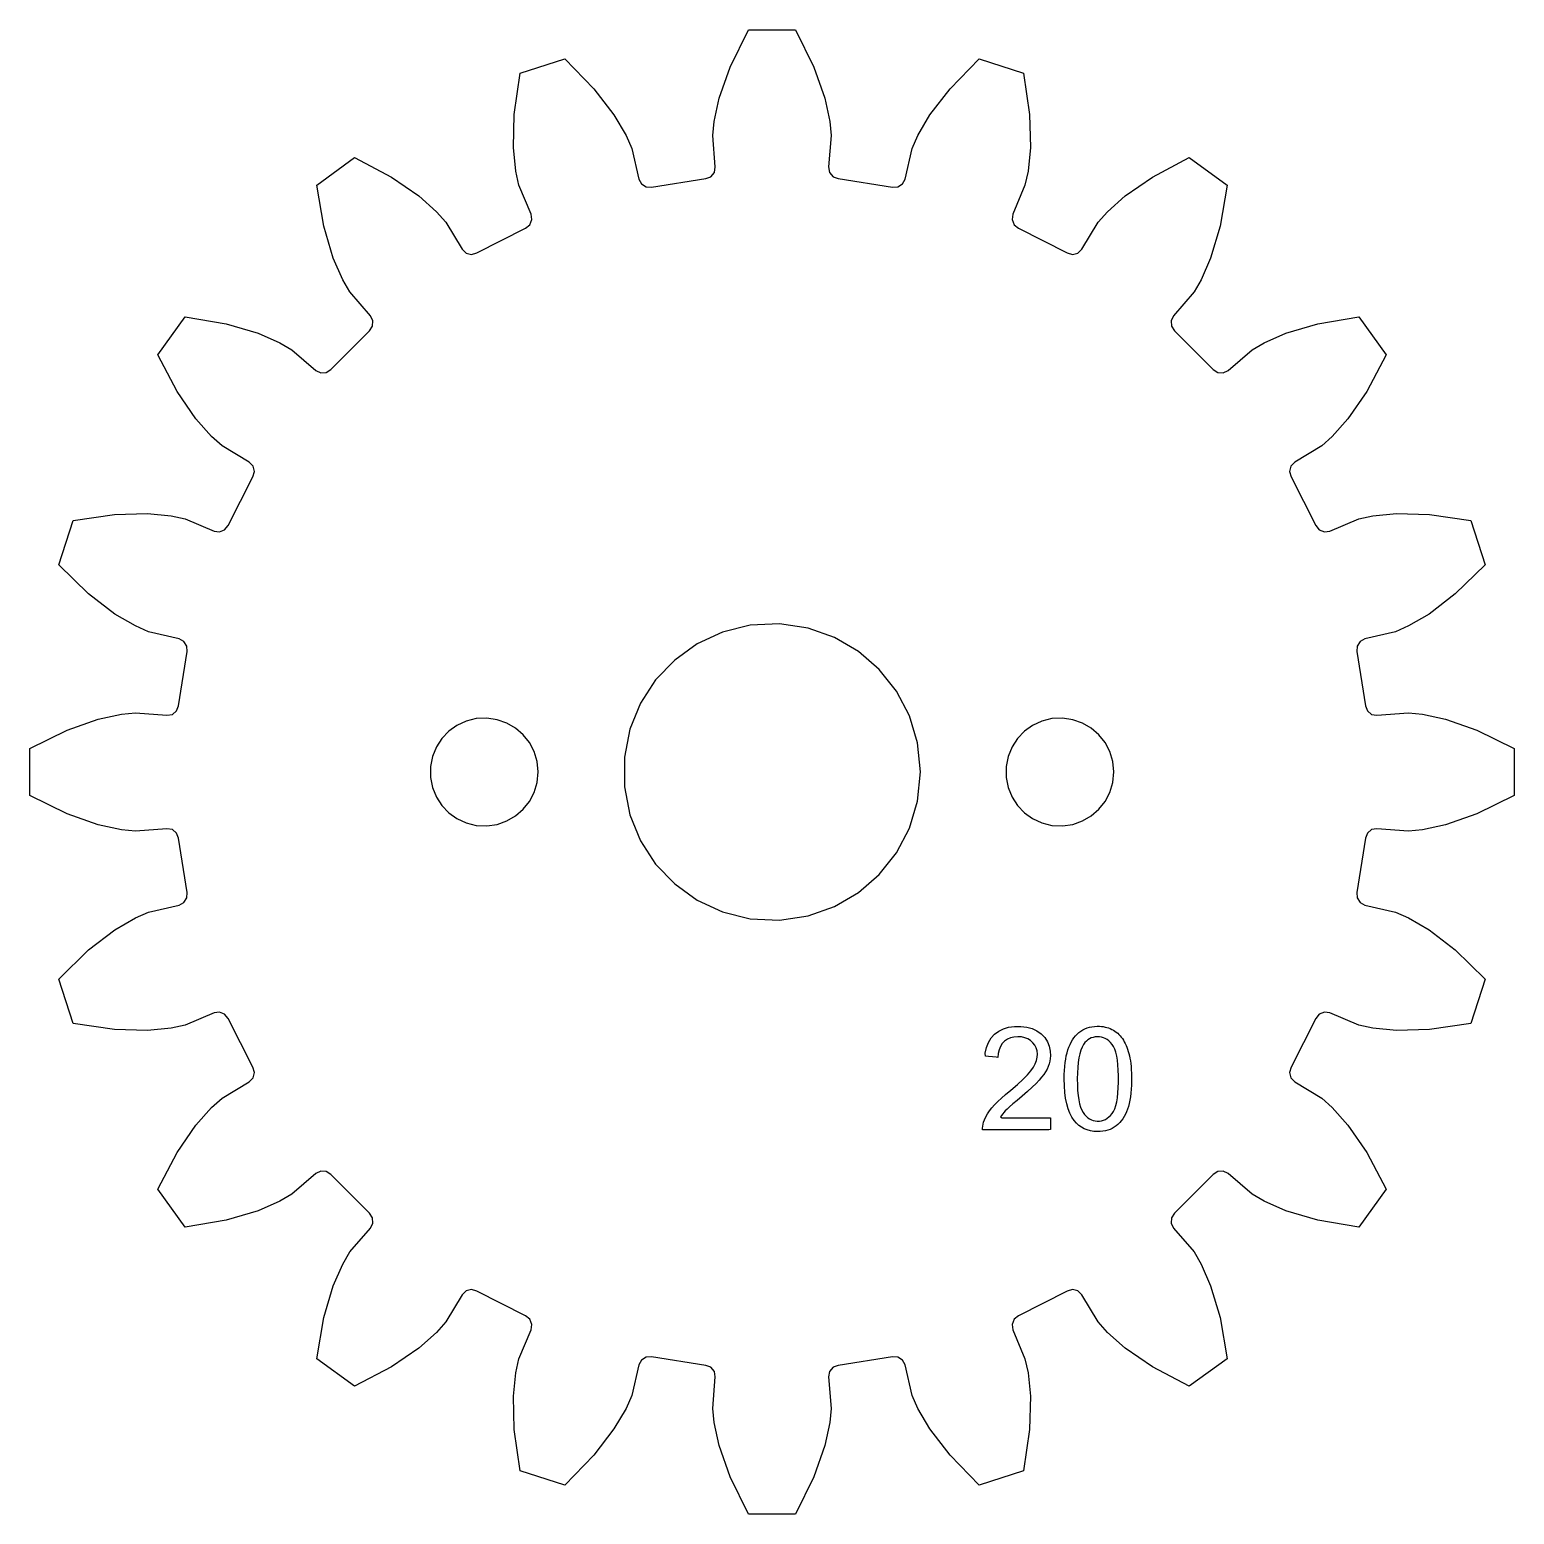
# Model space of a CAD drawing. Header units: metres. Extents: x 3906 to 4789, y 859 to 1465.
# Drawn here: x 4521.95 to 4560.48, y 1249.03 to 1287.55 of the extents above; entities that cross this region are included whole.
import ezdxf

# ---------------------------------------------------------------- set-up
doc = ezdxf.new("R2010")
doc.units = ezdxf.units.M

msp = doc.modelspace()

# ---------------------------------------------------------------- linework, layer by layer
at = {"layer": 'COMPONENT15'}
for p, q in [((4546.903, 1261.387), (4546.992, 1261.485)), ((4546.992, 1261.485), (4547.098, 1261.564)), ((4547.098, 1261.564), (4547.219, 1261.624)), ((4547.219, 1261.624), (4547.354, 1261.665)), ((4547.354, 1261.665), (4547.505, 1261.687)), ((4547.505, 1261.687), (4547.67, 1261.689)), ((4547.67, 1261.689), (4547.826, 1261.671)), ((4547.826, 1261.671), (4547.966, 1261.633)), ((4547.966, 1261.633), (4548.091, 1261.574)), ((4548.091, 1261.574), (4548.201, 1261.494)), ((4548.201, 1261.494), (4548.293, 1261.397)), ((4549.051, 1261.39), (4549.091, 1261.44)), ((4549.091, 1261.44), (4549.134, 1261.486)), ((4549.134, 1261.486), (4549.18, 1261.527)), ((4549.18, 1261.527), (4549.228, 1261.564)), ((4549.228, 1261.564), (4549.28, 1261.597)), ((4549.28, 1261.597), (4549.335, 1261.624)), ((4549.335, 1261.624), (4549.393, 1261.647)), ((4549.393, 1261.647), (4549.453, 1261.665)), ((4549.453, 1261.665), (4549.517, 1261.678)), ((4549.517, 1261.678), (4549.584, 1261.687)), ((4549.584, 1261.687), (4549.654, 1261.69)), ((4549.654, 1261.69), (4549.712, 1261.69)), ((4549.712, 1261.69), (4549.763, 1261.687)), ((4549.763, 1261.687), (4549.813, 1261.681)), ((4549.813, 1261.681), (4549.861, 1261.672)), ((4549.861, 1261.672), (4549.907, 1261.661)), ((4549.907, 1261.661), (4549.952, 1261.647)), ((4549.952, 1261.647), (4549.995, 1261.63)), ((4549.995, 1261.63), (4550.037, 1261.611)), ((4550.037, 1261.611), (4550.077, 1261.589)), ((4550.077, 1261.589), (4550.115, 1261.565)), ((4550.115, 1261.565), (4550.151, 1261.538)), ((4550.151, 1261.538), (4550.186, 1261.509)), ((4550.186, 1261.509), (4550.219, 1261.478)), ((4550.219, 1261.478), (4550.25, 1261.445)), ((4550.25, 1261.445), (4550.28, 1261.409)), ((4546.749, 1260.99), (4546.782, 1261.14)), ((4546.782, 1261.14), (4546.833, 1261.272)), ((4546.833, 1261.272), (4546.903, 1261.387)), ((4547.107, 1261.082), (4547.085, 1260.987)), ((4547.141, 1261.167), (4547.107, 1261.082)), ((4547.19, 1261.24), (4547.141, 1261.167)), ((4547.251, 1261.303), (4547.19, 1261.24)), ((4547.323, 1261.353), (4547.251, 1261.303)), ((4547.403, 1261.388), (4547.323, 1261.353)), ((4547.493, 1261.41), (4547.403, 1261.388)), ((4547.592, 1261.419), (4547.493, 1261.41)), ((4547.688, 1261.413), (4547.592, 1261.419)), ((4547.775, 1261.395), (4547.688, 1261.413)), ((4547.855, 1261.364), (4547.775, 1261.395)), ((4547.925, 1261.319), (4547.855, 1261.364)), ((4547.988, 1261.263), (4547.925, 1261.319)), ((4548.037, 1261.198), (4547.988, 1261.263)), ((4548.074, 1261.128), (4548.037, 1261.198)), ((4548.096, 1261.052), (4548.074, 1261.128)), ((4548.105, 1260.97), (4548.096, 1261.052)), ((4548.293, 1261.397), (4548.363, 1261.29)), ((4548.363, 1261.29), (4548.411, 1261.173)), ((4548.411, 1261.173), (4548.438, 1261.046)), ((4548.873, 1261.006), (4548.895, 1261.081)), ((4548.895, 1261.081), (4548.921, 1261.151)), ((4548.921, 1261.151), (4548.949, 1261.217)), ((4548.949, 1261.217), (4548.98, 1261.279)), ((4548.98, 1261.279), (4549.014, 1261.337)), ((4549.014, 1261.337), (4549.051, 1261.39)), ((4549.23, 1261.071), (4549.202, 1260.977)), ((4549.263, 1261.151), (4549.23, 1261.071)), ((4549.302, 1261.219), (4549.263, 1261.151)), ((4549.337, 1261.266), (4549.302, 1261.219)), ((4549.374, 1261.305), (4549.337, 1261.266)), ((4549.414, 1261.339), (4549.374, 1261.305)), ((4549.457, 1261.366), (4549.414, 1261.339)), ((4549.502, 1261.388), (4549.457, 1261.366)), ((4549.55, 1261.404), (4549.502, 1261.388)), ((4549.601, 1261.414), (4549.55, 1261.404)), ((4549.655, 1261.418), (4549.601, 1261.414)), ((4549.711, 1261.417), (4549.655, 1261.418)), ((4549.764, 1261.409), (4549.711, 1261.417)), ((4549.816, 1261.394), (4549.764, 1261.409)), ((4549.865, 1261.372), (4549.816, 1261.394)), ((4549.912, 1261.344), (4549.865, 1261.372)), ((4549.956, 1261.31), (4549.912, 1261.344)), ((4549.999, 1261.269), (4549.956, 1261.31)), ((4550.039, 1261.221), (4549.999, 1261.269)), ((4550.076, 1261.165), (4550.039, 1261.221)), ((4550.109, 1261.097), (4550.076, 1261.165)), ((4550.137, 1261.015), (4550.109, 1261.097)), ((4550.28, 1261.409), (4550.308, 1261.37)), ((4550.308, 1261.37), (4550.334, 1261.33)), ((4550.334, 1261.33), (4550.358, 1261.287)), ((4550.358, 1261.287), (4550.382, 1261.242)), ((4550.382, 1261.242), (4550.404, 1261.195)), ((4550.404, 1261.195), (4550.424, 1261.146)), ((4550.424, 1261.146), (4550.443, 1261.094)), ((4550.443, 1261.094), (4550.461, 1261.04)), ((4546.753, 1260.915), (4546.749, 1260.99)), ((4546.831, 1260.907), (4546.753, 1260.915)), ((4546.939, 1260.896), (4546.831, 1260.907)), ((4547.036, 1260.886), (4546.939, 1260.896)), ((4547.078, 1260.882), (4547.036, 1260.886)), ((4547.085, 1260.987), (4547.078, 1260.882)), ((4547.998, 1260.626), (4548.047, 1260.715)), ((4548.047, 1260.715), (4548.081, 1260.802)), ((4548.081, 1260.802), (4548.101, 1260.887)), ((4548.101, 1260.887), (4548.105, 1260.97)), ((4548.409, 1260.719), (4548.385, 1260.65)), ((4548.427, 1260.788), (4548.409, 1260.719)), ((4548.438, 1260.858), (4548.427, 1260.788)), ((4548.438, 1261.046), (4548.443, 1260.928)), ((4548.443, 1260.928), (4548.438, 1260.858)), ((4548.813, 1260.65), (4548.823, 1260.748)), ((4548.823, 1260.748), (4548.837, 1260.839)), ((4548.837, 1260.839), (4548.853, 1260.926)), ((4548.853, 1260.926), (4548.873, 1261.006)), ((4549.16, 1260.753), (4549.148, 1260.622)), ((4549.178, 1260.872), (4549.16, 1260.753)), ((4549.202, 1260.977), (4549.178, 1260.872)), ((4550.16, 1260.919), (4550.137, 1261.015)), ((4550.179, 1260.81), (4550.16, 1260.919)), ((4550.193, 1260.688), (4550.179, 1260.81)), ((4550.202, 1260.552), (4550.193, 1260.688)), ((4550.461, 1261.04), (4550.477, 1260.985)), ((4550.477, 1260.985), (4550.492, 1260.926)), ((4550.492, 1260.926), (4550.505, 1260.863)), ((4550.505, 1260.863), (4550.516, 1260.795)), ((4550.516, 1260.795), (4550.526, 1260.722)), ((4550.526, 1260.722), (4550.533, 1260.644)), ((4547.585, 1260.181), (4547.728, 1260.313)), ((4547.728, 1260.313), (4547.844, 1260.431)), ((4547.844, 1260.431), (4547.933, 1260.534)), ((4547.933, 1260.534), (4547.998, 1260.626)), ((4548.147, 1260.291), (4548.067, 1260.207)), ((4548.212, 1260.366), (4548.147, 1260.291)), ((4548.268, 1260.439), (4548.212, 1260.366)), ((4548.315, 1260.511), (4548.268, 1260.439)), ((4548.355, 1260.581), (4548.315, 1260.511)), ((4548.385, 1260.65), (4548.355, 1260.581)), ((4548.8, 1260.323), (4548.801, 1260.438)), ((4548.804, 1260.143), (4548.8, 1260.323)), ((4548.801, 1260.438), (4548.805, 1260.547)), ((4548.805, 1260.547), (4548.813, 1260.65)), ((4549.14, 1260.479), (4549.137, 1260.323)), ((4549.137, 1260.323), (4549.14, 1260.168)), ((4549.148, 1260.622), (4549.14, 1260.479)), ((4550.207, 1260.403), (4550.202, 1260.552)), ((4550.207, 1260.244), (4550.207, 1260.403)), ((4550.533, 1260.644), (4550.539, 1260.561)), ((4550.539, 1260.561), (4550.543, 1260.473)), ((4550.543, 1260.473), (4550.545, 1260.38)), ((4550.545, 1260.38), (4550.545, 1260.275)), ((4547.168, 1259.826), (4547.276, 1259.92)), ((4547.276, 1259.92), (4547.414, 1260.035)), ((4547.414, 1260.035), (4547.585, 1260.181)), ((4547.847, 1260.002), (4547.708, 1259.881)), ((4547.967, 1260.111), (4547.847, 1260.002)), ((4548.067, 1260.207), (4547.967, 1260.111)), ((4548.816, 1259.976), (4548.804, 1260.143)), ((4548.836, 1259.821), (4548.816, 1259.976)), ((4549.14, 1260.168), (4549.147, 1260.025)), ((4549.147, 1260.025), (4549.158, 1259.896)), ((4549.158, 1259.896), (4549.175, 1259.781)), ((4550.179, 1259.838), (4550.193, 1259.96)), ((4550.193, 1259.96), (4550.202, 1260.095)), ((4550.202, 1260.095), (4550.207, 1260.244)), ((4550.528, 1259.957), (4550.516, 1259.863)), ((4550.536, 1260.058), (4550.528, 1259.957)), ((4550.542, 1260.164), (4550.536, 1260.058)), ((4550.545, 1260.275), (4550.542, 1260.164)), ((4546.861, 1259.496), (4546.921, 1259.573)), ((4546.921, 1259.573), (4546.99, 1259.652)), ((4546.99, 1259.652), (4547.073, 1259.736)), ((4547.073, 1259.736), (4547.168, 1259.826)), ((4547.315, 1259.539), (4547.27, 1259.493)), ((4547.381, 1259.599), (4547.315, 1259.539)), ((4547.467, 1259.676), (4547.381, 1259.599)), ((4547.574, 1259.767), (4547.467, 1259.676)), ((4547.708, 1259.881), (4547.574, 1259.767)), ((4548.864, 1259.68), (4548.836, 1259.821)), ((4548.901, 1259.551), (4548.864, 1259.68)), ((4548.945, 1259.435), (4548.901, 1259.551)), ((4549.175, 1259.781), (4549.196, 1259.679)), ((4549.196, 1259.679), (4549.221, 1259.59)), ((4549.221, 1259.59), (4549.252, 1259.515)), ((4549.252, 1259.515), (4549.287, 1259.453)), ((4550.076, 1259.483), (4550.109, 1259.552)), ((4550.109, 1259.552), (4550.137, 1259.634)), ((4550.137, 1259.634), (4550.16, 1259.729)), ((4550.16, 1259.729), (4550.179, 1259.838)), ((4550.44, 1259.539), (4550.414, 1259.471)), ((4550.464, 1259.612), (4550.44, 1259.539)), ((4550.484, 1259.69), (4550.464, 1259.612)), ((4550.502, 1259.773), (4550.484, 1259.69)), ((4550.516, 1259.863), (4550.502, 1259.773)), ((4546.683, 1259.101), (4546.692, 1259.151)), ((4546.692, 1259.151), (4546.705, 1259.2)), ((4546.705, 1259.2), (4546.728, 1259.26)), ((4546.728, 1259.26), (4546.764, 1259.339)), ((4546.764, 1259.339), (4546.808, 1259.418)), ((4546.808, 1259.418), (4546.861, 1259.496)), ((4547.172, 1259.376), (4547.146, 1259.337)), ((4547.146, 1259.337), (4547.187, 1259.319)), ((4547.202, 1259.415), (4547.172, 1259.376)), ((4547.187, 1259.319), (4547.486, 1259.319)), ((4547.235, 1259.454), (4547.202, 1259.415)), ((4547.27, 1259.493), (4547.235, 1259.454)), ((4547.486, 1259.319), (4547.908, 1259.319)), ((4547.908, 1259.319), (4548.285, 1259.319)), ((4548.285, 1259.319), (4548.447, 1259.319)), ((4548.447, 1259.319), (4548.447, 1259.28)), ((4548.447, 1259.28), (4548.447, 1259.189)), ((4548.447, 1259.189), (4548.447, 1259.088)), ((4548.998, 1259.332), (4548.945, 1259.435)), ((4549.059, 1259.242), (4548.998, 1259.332)), ((4549.117, 1259.175), (4549.059, 1259.242)), ((4549.178, 1259.119), (4549.117, 1259.175)), ((4549.287, 1259.453), (4549.326, 1259.401)), ((4549.326, 1259.401), (4549.367, 1259.357)), ((4549.367, 1259.357), (4549.41, 1259.319)), ((4549.41, 1259.319), (4549.455, 1259.287)), ((4549.455, 1259.287), (4549.503, 1259.262)), ((4549.503, 1259.262), (4549.552, 1259.244)), ((4549.552, 1259.244), (4549.604, 1259.233)), ((4549.604, 1259.233), (4549.658, 1259.228)), ((4549.658, 1259.228), (4549.713, 1259.229)), ((4549.713, 1259.229), (4549.766, 1259.238)), ((4549.766, 1259.238), (4549.817, 1259.253)), ((4549.817, 1259.253), (4549.866, 1259.274)), ((4549.866, 1259.274), (4549.912, 1259.302)), ((4549.912, 1259.302), (4549.957, 1259.337)), ((4549.957, 1259.337), (4549.999, 1259.379)), ((4549.999, 1259.379), (4550.039, 1259.427)), ((4550.039, 1259.427), (4550.076, 1259.483)), ((4550.194, 1259.146), (4550.147, 1259.106)), ((4550.238, 1259.19), (4550.194, 1259.146)), ((4550.279, 1259.238), (4550.238, 1259.19)), ((4550.317, 1259.29), (4550.279, 1259.238)), ((4550.352, 1259.346), (4550.317, 1259.29)), ((4550.385, 1259.406), (4550.352, 1259.346)), ((4550.414, 1259.471), (4550.385, 1259.406)), ((4546.678, 1259.05), (4546.683, 1259.101)), ((4546.68, 1259.003), (4546.678, 1259.05)), ((4546.935, 1259.003), (4546.68, 1259.003)), ((4547.457, 1259.003), (4546.935, 1259.003)), ((4548.02, 1259.003), (4547.457, 1259.003)), ((4548.398, 1259.003), (4548.02, 1259.003)), ((4548.447, 1259.015), (4548.398, 1259.003)), ((4548.447, 1259.088), (4548.447, 1259.015)), ((4549.245, 1259.071), (4549.178, 1259.119)), ((4549.317, 1259.031), (4549.245, 1259.071)), ((4549.395, 1259), (4549.317, 1259.031)), ((4549.477, 1258.977), (4549.395, 1259)), ((4549.564, 1258.963), (4549.477, 1258.977)), ((4549.656, 1258.957), (4549.564, 1258.963)), ((4549.732, 1258.959), (4549.656, 1258.957)), ((4549.8, 1258.965), (4549.732, 1258.959)), ((4549.866, 1258.977), (4549.8, 1258.965)), ((4549.928, 1258.993), (4549.866, 1258.977)), ((4549.988, 1259.014), (4549.928, 1258.993)), ((4550.044, 1259.04), (4549.988, 1259.014)), ((4550.097, 1259.07), (4550.044, 1259.04)), ((4550.147, 1259.106), (4550.097, 1259.07))]:
    msp.add_line(p, q, dxfattribs=at)
at = {"layer": 'GROUP0'}
for p, q in [((4540.128, 1286.584), (4540.606, 1287.554)), ((4540.606, 1287.554), (4541.823, 1287.554)), ((4541.823, 1287.554), (4542.302, 1286.584)), ((4534.683, 1286.423), (4535.841, 1286.799)), ((4535.841, 1286.799), (4536.596, 1286.023)), ((4539.844, 1285.773), (4540.128, 1286.584)), ((4542.302, 1286.584), (4542.586, 1285.773)), ((4545.835, 1286.023), (4546.59, 1286.799)), ((4546.59, 1286.799), (4547.746, 1286.423)), ((4534.528, 1285.352), (4534.683, 1286.423)), ((4547.746, 1286.423), (4547.901, 1285.352)), ((4536.596, 1286.023), (4537.115, 1285.341)), ((4539.713, 1285.172), (4539.844, 1285.773)), ((4542.586, 1285.773), (4542.718, 1285.172)), ((4545.314, 1285.341), (4545.835, 1286.023)), ((4534.509, 1284.493), (4534.528, 1285.352)), ((4537.115, 1285.341), (4537.427, 1284.811)), ((4545.004, 1284.811), (4545.314, 1285.341)), ((4547.901, 1285.352), (4547.921, 1284.493)), ((4539.678, 1284.806), (4539.713, 1285.172)), ((4542.718, 1285.172), (4542.753, 1284.806)), ((4537.427, 1284.811), (4537.574, 1284.472)), ((4539.743, 1283.991), (4539.678, 1284.806)), ((4542.753, 1284.806), (4542.686, 1283.991)), ((4544.857, 1284.472), (4545.004, 1284.811)), ((4529.4, 1283.517), (4530.384, 1284.234)), ((4530.384, 1284.234), (4531.341, 1283.728)), ((4534.569, 1283.883), (4534.509, 1284.493)), ((4537.574, 1284.472), (4537.762, 1283.676)), ((4544.667, 1283.676), (4544.857, 1284.472)), ((4547.921, 1284.493), (4547.861, 1283.883)), ((4551.089, 1283.728), (4552.045, 1284.234)), ((4552.045, 1284.234), (4553.031, 1283.517)), ((4534.648, 1283.523), (4534.569, 1283.883)), ((4539.628, 1283.74), (4539.719, 1283.849)), ((4539.719, 1283.849), (4539.743, 1283.991)), ((4542.686, 1283.991), (4542.71, 1283.849)), ((4542.71, 1283.849), (4542.801, 1283.74)), ((4547.861, 1283.883), (4547.781, 1283.523)), ((4529.584, 1282.452), (4529.4, 1283.517)), ((4531.341, 1283.728), (4532.049, 1283.239)), ((4534.964, 1282.768), (4534.648, 1283.523)), ((4537.762, 1283.676), (4537.829, 1283.55)), ((4537.829, 1283.55), (4537.949, 1283.474)), ((4537.949, 1283.474), (4538.092, 1283.468)), ((4538.092, 1283.468), (4539.496, 1283.691)), ((4539.496, 1283.691), (4539.628, 1283.74)), ((4542.801, 1283.74), (4542.935, 1283.691)), ((4542.935, 1283.691), (4544.339, 1283.468)), ((4544.339, 1283.468), (4544.481, 1283.474)), ((4544.481, 1283.474), (4544.602, 1283.55)), ((4544.602, 1283.55), (4544.667, 1283.676)), ((4547.781, 1283.523), (4547.467, 1282.768)), ((4550.381, 1283.239), (4551.089, 1283.728)), ((4553.031, 1283.517), (4552.847, 1282.452)), ((4532.049, 1283.239), (4532.506, 1282.831)), ((4549.923, 1282.831), (4550.381, 1283.239)), ((4532.506, 1282.831), (4532.751, 1282.555)), ((4534.932, 1282.494), (4534.984, 1282.626)), ((4534.984, 1282.626), (4534.964, 1282.768)), ((4547.467, 1282.768), (4547.445, 1282.626)), ((4547.445, 1282.626), (4547.498, 1282.494)), ((4549.678, 1282.555), (4549.923, 1282.831)), ((4529.83, 1281.627), (4529.584, 1282.452)), ((4532.751, 1282.555), (4533.176, 1281.858)), ((4533.555, 1281.761), (4534.82, 1282.406)), ((4534.82, 1282.406), (4534.932, 1282.494)), ((4547.498, 1282.494), (4547.609, 1282.406)), ((4547.609, 1282.406), (4548.876, 1281.761)), ((4549.253, 1281.858), (4549.678, 1282.555)), ((4552.847, 1282.452), (4552.599, 1281.627)), ((4533.176, 1281.858), (4533.278, 1281.758)), ((4549.151, 1281.758), (4549.253, 1281.858)), ((4530.076, 1281.065), (4529.83, 1281.627)), ((4533.278, 1281.758), (4533.416, 1281.723)), ((4533.416, 1281.723), (4533.555, 1281.761)), ((4548.876, 1281.761), (4549.013, 1281.723)), ((4549.013, 1281.723), (4549.151, 1281.758)), ((4552.599, 1281.627), (4552.353, 1281.065)), ((4530.263, 1280.747), (4530.076, 1281.065)), ((4530.796, 1280.128), (4530.263, 1280.747)), ((4552.167, 1280.747), (4551.633, 1280.128)), ((4552.353, 1281.065), (4552.167, 1280.747)), ((4525.273, 1279.12), (4525.988, 1280.106)), ((4525.988, 1280.106), (4527.054, 1279.921)), ((4530.86, 1280), (4530.796, 1280.128)), ((4530.851, 1279.857), (4530.86, 1280)), ((4551.633, 1280.128), (4551.571, 1280)), ((4551.571, 1280), (4551.58, 1279.857)), ((4555.377, 1279.921), (4556.441, 1280.106)), ((4556.441, 1280.106), (4557.158, 1279.12)), ((4527.054, 1279.921), (4527.878, 1279.675)), ((4527.878, 1279.675), (4528.44, 1279.429)), ((4529.766, 1278.733), (4530.772, 1279.739)), ((4530.772, 1279.739), (4530.851, 1279.857)), ((4551.58, 1279.857), (4551.659, 1279.739)), ((4551.659, 1279.739), (4552.663, 1278.733)), ((4553.991, 1279.429), (4554.553, 1279.675)), ((4554.553, 1279.675), (4555.377, 1279.921)), ((4528.44, 1279.429), (4528.757, 1279.242)), ((4528.757, 1279.242), (4529.377, 1278.709)), ((4553.052, 1278.709), (4553.674, 1279.242)), ((4553.674, 1279.242), (4553.991, 1279.429)), ((4525.777, 1278.163), (4525.273, 1279.12)), ((4557.158, 1279.12), (4556.653, 1278.163)), ((4529.377, 1278.709), (4529.505, 1278.647)), ((4529.505, 1278.647), (4529.648, 1278.655)), ((4529.648, 1278.655), (4529.766, 1278.733)), ((4552.663, 1278.733), (4552.782, 1278.655)), ((4552.782, 1278.655), (4552.925, 1278.647)), ((4552.925, 1278.647), (4553.052, 1278.709)), ((4526.266, 1277.457), (4525.777, 1278.163)), ((4556.653, 1278.163), (4556.163, 1277.457)), ((4526.673, 1276.998), (4526.266, 1277.457)), ((4556.163, 1277.457), (4555.756, 1276.998)), ((4526.95, 1276.754), (4526.673, 1276.998)), ((4555.756, 1276.998), (4555.48, 1276.754)), ((4527.648, 1276.328), (4526.95, 1276.754)), ((4555.48, 1276.754), (4554.783, 1276.328)), ((4527.749, 1276.227), (4527.648, 1276.328)), ((4527.744, 1275.952), (4527.783, 1276.088)), ((4527.783, 1276.088), (4527.749, 1276.227)), ((4554.682, 1276.227), (4554.647, 1276.088)), ((4554.647, 1276.088), (4554.685, 1275.952)), ((4554.783, 1276.328), (4554.682, 1276.227)), ((4527.1, 1274.685), (4527.744, 1275.952)), ((4554.685, 1275.952), (4555.331, 1274.685)), ((4523.082, 1274.821), (4524.153, 1274.976)), ((4524.153, 1274.976), (4525.013, 1274.996)), ((4525.013, 1274.996), (4525.623, 1274.935)), ((4525.623, 1274.935), (4525.983, 1274.856)), ((4556.447, 1274.856), (4556.807, 1274.935)), ((4556.807, 1274.935), (4557.418, 1274.996)), ((4557.418, 1274.996), (4558.276, 1274.976)), ((4558.276, 1274.976), (4559.347, 1274.821)), ((4522.707, 1273.664), (4523.082, 1274.821)), ((4525.983, 1274.856), (4526.738, 1274.542)), ((4526.738, 1274.542), (4526.878, 1274.521)), ((4526.878, 1274.521), (4527.01, 1274.574)), ((4527.01, 1274.574), (4527.1, 1274.685)), ((4555.331, 1274.685), (4555.419, 1274.574)), ((4555.419, 1274.574), (4555.551, 1274.521)), ((4555.551, 1274.521), (4555.692, 1274.542)), ((4555.692, 1274.542), (4556.447, 1274.856)), ((4559.347, 1274.821), (4559.724, 1273.664)), ((4523.481, 1272.91), (4522.707, 1273.664)), ((4559.724, 1273.664), (4558.948, 1272.91)), ((4524.165, 1272.389), (4523.481, 1272.91)), ((4558.948, 1272.91), (4558.266, 1272.389)), ((4524.695, 1272.079), (4524.165, 1272.389)), ((4558.266, 1272.389), (4557.736, 1272.079)), ((4525.032, 1271.93), (4524.695, 1272.079)), ((4525.828, 1271.742), (4525.032, 1271.93)), ((4539.929, 1271.92), (4539.272, 1271.614)), ((4540.647, 1272.098), (4539.929, 1271.92)), ((4541.408, 1272.135), (4540.647, 1272.098)), ((4542.15, 1272.026), (4541.408, 1272.135)), ((4542.838, 1271.782), (4542.15, 1272.026)), ((4557.397, 1271.93), (4556.601, 1271.742)), ((4557.736, 1272.079), (4557.397, 1271.93)), ((4525.954, 1271.677), (4525.828, 1271.742)), ((4526.031, 1271.557), (4525.954, 1271.677)), ((4526.037, 1271.414), (4526.031, 1271.557)), ((4539.272, 1271.614), (4538.69, 1271.196)), ((4543.46, 1271.418), (4542.838, 1271.782)), ((4556.399, 1271.557), (4556.394, 1271.414)), ((4556.476, 1271.677), (4556.399, 1271.557)), ((4556.601, 1271.742), (4556.476, 1271.677)), ((4525.813, 1270.01), (4526.037, 1271.414)), ((4538.69, 1271.196), (4538.195, 1270.678)), ((4544, 1270.948), (4543.46, 1271.418)), ((4556.394, 1271.414), (4556.616, 1270.01)), ((4544.445, 1270.386), (4544, 1270.948)), ((4538.195, 1270.678), (4537.804, 1270.075)), ((4544.78, 1269.747), (4544.445, 1270.386)), ((4525.765, 1269.877), (4525.813, 1270.01)), ((4537.804, 1270.075), (4537.529, 1269.402)), ((4556.616, 1270.01), (4556.666, 1269.877)), ((4522.922, 1269.377), (4523.733, 1269.661)), ((4523.733, 1269.661), (4524.332, 1269.793)), ((4524.332, 1269.793), (4524.7, 1269.828)), ((4524.7, 1269.828), (4525.514, 1269.761)), ((4525.514, 1269.761), (4525.655, 1269.786)), ((4525.655, 1269.786), (4525.765, 1269.877)), ((4533.278, 1269.61), (4533.039, 1269.499)), ((4533.539, 1269.675), (4533.278, 1269.61)), ((4533.816, 1269.688), (4533.539, 1269.675)), ((4534.086, 1269.648), (4533.816, 1269.688)), ((4534.336, 1269.56), (4534.086, 1269.648)), ((4534.562, 1269.428), (4534.336, 1269.56)), ((4544.992, 1269.043), (4544.78, 1269.747)), ((4548.217, 1269.61), (4547.978, 1269.499)), ((4548.478, 1269.675), (4548.217, 1269.61)), ((4548.755, 1269.688), (4548.478, 1269.675)), ((4549.024, 1269.648), (4548.755, 1269.688)), ((4549.275, 1269.56), (4549.024, 1269.648)), ((4549.501, 1269.428), (4549.275, 1269.56)), ((4556.666, 1269.877), (4556.776, 1269.786)), ((4556.776, 1269.786), (4556.915, 1269.761)), ((4556.915, 1269.761), (4557.731, 1269.828)), ((4557.731, 1269.828), (4558.097, 1269.793)), ((4558.097, 1269.793), (4558.697, 1269.661)), ((4558.697, 1269.661), (4559.508, 1269.377)), ((4521.952, 1268.898), (4522.922, 1269.377)), ((4532.648, 1269.158), (4532.505, 1268.939)), ((4532.827, 1269.347), (4532.648, 1269.158)), ((4533.039, 1269.499), (4532.827, 1269.347)), ((4534.759, 1269.257), (4534.562, 1269.428)), ((4534.92, 1269.052), (4534.759, 1269.257)), ((4537.529, 1269.402), (4537.384, 1268.672)), ((4547.587, 1269.158), (4547.444, 1268.939)), ((4547.766, 1269.347), (4547.587, 1269.158)), ((4547.978, 1269.499), (4547.766, 1269.347)), ((4549.698, 1269.257), (4549.501, 1269.428)), ((4549.859, 1269.052), (4549.698, 1269.257)), ((4559.508, 1269.377), (4560.479, 1268.898)), ((4521.952, 1267.682), (4521.952, 1268.898)), ((4532.505, 1268.939), (4532.405, 1268.694)), ((4535.042, 1268.82), (4534.92, 1269.052)), ((4535.119, 1268.564), (4535.042, 1268.82)), ((4545.065, 1268.29), (4544.992, 1269.043)), ((4547.444, 1268.939), (4547.344, 1268.694)), ((4549.981, 1268.82), (4549.859, 1269.052)), ((4550.058, 1268.564), (4549.981, 1268.82)), ((4560.479, 1268.898), (4560.479, 1267.682)), ((4532.405, 1268.694), (4532.353, 1268.429)), ((4532.353, 1268.429), (4532.353, 1268.151)), ((4535.146, 1268.29), (4535.119, 1268.564)), ((4537.384, 1268.672), (4537.384, 1267.908)), ((4547.344, 1268.694), (4547.292, 1268.429)), ((4547.292, 1268.429), (4547.292, 1268.151)), ((4550.085, 1268.29), (4550.058, 1268.564)), ((4532.353, 1268.151), (4532.405, 1267.886)), ((4535.042, 1267.76), (4535.119, 1268.016)), ((4535.119, 1268.016), (4535.146, 1268.29)), ((4544.992, 1267.537), (4545.065, 1268.29)), ((4547.292, 1268.151), (4547.344, 1267.886)), ((4549.981, 1267.76), (4550.058, 1268.016)), ((4550.058, 1268.016), (4550.085, 1268.29)), ((4522.922, 1267.203), (4521.952, 1267.682)), ((4532.405, 1267.886), (4532.505, 1267.641)), ((4532.505, 1267.641), (4532.648, 1267.422)), ((4534.92, 1267.528), (4535.042, 1267.76)), ((4537.384, 1267.908), (4537.529, 1267.178)), ((4547.344, 1267.886), (4547.444, 1267.641)), ((4547.444, 1267.641), (4547.587, 1267.422)), ((4549.859, 1267.528), (4549.981, 1267.76)), ((4560.479, 1267.682), (4559.508, 1267.203)), ((4532.648, 1267.422), (4532.827, 1267.233)), ((4532.827, 1267.233), (4533.039, 1267.081)), ((4534.562, 1267.152), (4534.759, 1267.323)), ((4534.759, 1267.323), (4534.92, 1267.528)), ((4544.78, 1266.833), (4544.992, 1267.537)), ((4547.587, 1267.422), (4547.766, 1267.233)), ((4547.766, 1267.233), (4547.978, 1267.081)), ((4549.501, 1267.152), (4549.698, 1267.323)), ((4549.698, 1267.323), (4549.859, 1267.528)), ((4523.733, 1266.919), (4522.922, 1267.203)), ((4524.332, 1266.788), (4523.733, 1266.919)), ((4533.039, 1267.081), (4533.278, 1266.97)), ((4533.278, 1266.97), (4533.539, 1266.905)), ((4533.539, 1266.905), (4533.816, 1266.892)), ((4533.816, 1266.892), (4534.086, 1266.931)), ((4534.086, 1266.931), (4534.336, 1267.02)), ((4534.336, 1267.02), (4534.562, 1267.152)), ((4537.529, 1267.178), (4537.804, 1266.505)), ((4544.445, 1266.194), (4544.78, 1266.833)), ((4547.978, 1267.081), (4548.217, 1266.97)), ((4548.217, 1266.97), (4548.478, 1266.905)), ((4548.478, 1266.905), (4548.755, 1266.892)), ((4548.755, 1266.892), (4549.024, 1266.931)), ((4549.024, 1266.931), (4549.275, 1267.02)), ((4549.275, 1267.02), (4549.501, 1267.152)), ((4558.697, 1266.919), (4558.097, 1266.788)), ((4559.508, 1267.203), (4558.697, 1266.919)), ((4524.7, 1266.752), (4524.332, 1266.788)), ((4525.514, 1266.819), (4524.7, 1266.752)), ((4525.655, 1266.794), (4525.514, 1266.819)), ((4525.765, 1266.703), (4525.655, 1266.794)), ((4525.813, 1266.57), (4525.765, 1266.703)), ((4526.037, 1265.167), (4525.813, 1266.57)), ((4537.804, 1266.505), (4538.195, 1265.902)), ((4556.616, 1266.57), (4556.394, 1265.167)), ((4556.666, 1266.703), (4556.616, 1266.57)), ((4556.776, 1266.794), (4556.666, 1266.703)), ((4556.915, 1266.819), (4556.776, 1266.794)), ((4557.731, 1266.752), (4556.915, 1266.819)), ((4558.097, 1266.788), (4557.731, 1266.752)), ((4544, 1265.632), (4544.445, 1266.194)), ((4538.195, 1265.902), (4538.69, 1265.384)), ((4538.69, 1265.384), (4539.272, 1264.966)), ((4543.46, 1265.162), (4544, 1265.632)), ((4525.828, 1264.838), (4525.954, 1264.905)), ((4525.954, 1264.905), (4526.031, 1265.025)), ((4526.031, 1265.025), (4526.037, 1265.167)), ((4539.272, 1264.966), (4539.929, 1264.66)), ((4542.838, 1264.798), (4543.46, 1265.162)), ((4556.394, 1265.167), (4556.399, 1265.025)), ((4556.399, 1265.025), (4556.476, 1264.905)), ((4556.476, 1264.905), (4556.601, 1264.838)), ((4524.695, 1264.502), (4525.032, 1264.649)), ((4525.032, 1264.649), (4525.828, 1264.838)), ((4539.929, 1264.66), (4540.647, 1264.482)), ((4541.408, 1264.445), (4542.15, 1264.554)), ((4542.15, 1264.554), (4542.838, 1264.798)), ((4556.601, 1264.838), (4557.397, 1264.649)), ((4557.397, 1264.649), (4557.736, 1264.502)), ((4523.481, 1263.671), (4524.165, 1264.191)), ((4524.165, 1264.191), (4524.695, 1264.502)), ((4540.647, 1264.482), (4541.408, 1264.445)), ((4557.736, 1264.502), (4558.266, 1264.191)), ((4558.266, 1264.191), (4558.948, 1263.671)), ((4522.707, 1262.916), (4523.481, 1263.671)), ((4558.948, 1263.671), (4559.724, 1262.916)), ((4523.082, 1261.759), (4522.707, 1262.916)), ((4559.724, 1262.916), (4559.347, 1261.759)), ((4526.738, 1262.04), (4525.983, 1261.724)), ((4526.878, 1262.059), (4526.738, 1262.04)), ((4527.01, 1262.006), (4526.878, 1262.059)), ((4527.1, 1261.895), (4527.01, 1262.006)), ((4527.744, 1260.628), (4527.1, 1261.895)), ((4555.331, 1261.895), (4554.685, 1260.628)), ((4555.419, 1262.006), (4555.331, 1261.895)), ((4555.551, 1262.059), (4555.419, 1262.006)), ((4555.692, 1262.04), (4555.551, 1262.059)), ((4556.447, 1261.724), (4555.692, 1262.04)), ((4524.153, 1261.604), (4523.082, 1261.759)), ((4525.013, 1261.584), (4524.153, 1261.604)), ((4525.623, 1261.645), (4525.013, 1261.584)), ((4525.983, 1261.724), (4525.623, 1261.645)), ((4556.807, 1261.645), (4556.447, 1261.724)), ((4557.418, 1261.584), (4556.807, 1261.645)), ((4558.276, 1261.604), (4557.418, 1261.584)), ((4559.347, 1261.759), (4558.276, 1261.604)), ((4527.648, 1260.252), (4527.749, 1260.354)), ((4527.783, 1260.492), (4527.744, 1260.628)), ((4527.749, 1260.354), (4527.783, 1260.492)), ((4554.685, 1260.628), (4554.647, 1260.492)), ((4554.647, 1260.492), (4554.682, 1260.354)), ((4554.682, 1260.354), (4554.783, 1260.252)), ((4526.95, 1259.826), (4527.648, 1260.252)), ((4554.783, 1260.252), (4555.48, 1259.826)), ((4526.266, 1259.123), (4526.673, 1259.582)), ((4526.673, 1259.582), (4526.95, 1259.826)), ((4555.48, 1259.826), (4555.756, 1259.582)), ((4555.756, 1259.582), (4556.163, 1259.123)), ((4525.777, 1258.417), (4526.266, 1259.123)), ((4556.163, 1259.123), (4556.653, 1258.417)), ((4525.273, 1257.46), (4525.777, 1258.417)), ((4556.653, 1258.417), (4557.158, 1257.46)), ((4529.377, 1257.871), (4528.757, 1257.338)), ((4529.505, 1257.935), (4529.377, 1257.871)), ((4529.648, 1257.924), (4529.505, 1257.935)), ((4529.766, 1257.847), (4529.648, 1257.924)), ((4530.772, 1256.841), (4529.766, 1257.847)), ((4552.663, 1257.847), (4551.659, 1256.841)), ((4552.782, 1257.924), (4552.663, 1257.847)), ((4552.925, 1257.935), (4552.782, 1257.924)), ((4553.052, 1257.871), (4552.925, 1257.935)), ((4553.674, 1257.338), (4553.052, 1257.871)), ((4525.988, 1256.475), (4525.273, 1257.46)), ((4528.757, 1257.338), (4528.44, 1257.151)), ((4553.991, 1257.151), (4553.674, 1257.338)), ((4557.158, 1257.46), (4556.441, 1256.475)), ((4527.878, 1256.905), (4527.054, 1256.659)), ((4528.44, 1257.151), (4527.878, 1256.905)), ((4530.851, 1256.723), (4530.772, 1256.841)), ((4551.659, 1256.841), (4551.58, 1256.723)), ((4554.553, 1256.905), (4553.991, 1257.151)), ((4555.377, 1256.659), (4554.553, 1256.905)), ((4527.054, 1256.659), (4525.988, 1256.475)), ((4530.263, 1255.833), (4530.796, 1256.452)), ((4530.796, 1256.452), (4530.86, 1256.58)), ((4530.86, 1256.58), (4530.851, 1256.723)), ((4551.58, 1256.723), (4551.571, 1256.58)), ((4551.571, 1256.58), (4551.633, 1256.452)), ((4551.633, 1256.452), (4552.167, 1255.833)), ((4556.441, 1256.475), (4555.377, 1256.659)), ((4530.076, 1255.515), (4530.263, 1255.833)), ((4552.167, 1255.833), (4552.353, 1255.515)), ((4529.83, 1254.953), (4530.076, 1255.515)), ((4552.353, 1255.515), (4552.599, 1254.953)), ((4529.584, 1254.13), (4529.83, 1254.953)), ((4552.599, 1254.953), (4552.847, 1254.13)), ((4533.176, 1254.724), (4532.751, 1254.025)), ((4533.278, 1254.822), (4533.176, 1254.724)), ((4533.416, 1254.857), (4533.278, 1254.822)), ((4533.555, 1254.82), (4533.416, 1254.857)), ((4534.82, 1254.175), (4533.555, 1254.82)), ((4548.876, 1254.82), (4547.609, 1254.175)), ((4549.013, 1254.857), (4548.876, 1254.82)), ((4549.151, 1254.822), (4549.013, 1254.857)), ((4549.253, 1254.724), (4549.151, 1254.822)), ((4549.678, 1254.025), (4549.253, 1254.724)), ((4529.4, 1253.063), (4529.584, 1254.13)), ((4534.932, 1254.086), (4534.82, 1254.175)), ((4547.609, 1254.175), (4547.498, 1254.086)), ((4552.847, 1254.13), (4553.031, 1253.063)), ((4532.506, 1253.748), (4532.049, 1253.341)), ((4532.751, 1254.025), (4532.506, 1253.748)), ((4534.648, 1253.059), (4534.964, 1253.812)), ((4534.984, 1253.953), (4534.932, 1254.086)), ((4534.964, 1253.812), (4534.984, 1253.953)), ((4547.498, 1254.086), (4547.445, 1253.953)), ((4547.445, 1253.953), (4547.467, 1253.812)), ((4547.467, 1253.812), (4547.781, 1253.059)), ((4549.923, 1253.748), (4549.678, 1254.025)), ((4550.381, 1253.341), (4549.923, 1253.748)), ((4532.049, 1253.341), (4531.341, 1252.852)), ((4551.089, 1252.852), (4550.381, 1253.341)), ((4530.384, 1252.348), (4529.4, 1253.063)), ((4534.569, 1252.699), (4534.648, 1253.059)), ((4537.829, 1253.03), (4537.762, 1252.904)), ((4537.949, 1253.106), (4537.829, 1253.03)), ((4538.092, 1253.112), (4537.949, 1253.106)), ((4539.496, 1252.889), (4538.092, 1253.112)), ((4544.339, 1253.112), (4542.935, 1252.889)), ((4544.481, 1253.106), (4544.339, 1253.112)), ((4544.602, 1253.03), (4544.481, 1253.106)), ((4544.667, 1252.904), (4544.602, 1253.03)), ((4547.781, 1253.059), (4547.861, 1252.699)), ((4553.031, 1253.063), (4552.045, 1252.348)), ((4531.341, 1252.852), (4530.384, 1252.348)), ((4534.509, 1252.088), (4534.569, 1252.699)), ((4537.762, 1252.904), (4537.574, 1252.108)), ((4539.628, 1252.84), (4539.496, 1252.889)), ((4539.719, 1252.731), (4539.628, 1252.84)), ((4539.678, 1251.775), (4539.743, 1252.589)), ((4539.743, 1252.589), (4539.719, 1252.731)), ((4542.71, 1252.731), (4542.686, 1252.589)), ((4542.686, 1252.589), (4542.753, 1251.775)), ((4542.801, 1252.84), (4542.71, 1252.731)), ((4542.935, 1252.889), (4542.801, 1252.84)), ((4544.857, 1252.108), (4544.667, 1252.904)), ((4547.861, 1252.699), (4547.921, 1252.088)), ((4552.045, 1252.348), (4551.089, 1252.852)), ((4534.528, 1251.228), (4534.509, 1252.088)), ((4537.574, 1252.108), (4537.427, 1251.77)), ((4545.004, 1251.77), (4544.857, 1252.108)), ((4547.921, 1252.088), (4547.901, 1251.228)), ((4537.427, 1251.77), (4537.115, 1251.24)), ((4539.713, 1251.408), (4539.678, 1251.775)), ((4542.753, 1251.775), (4542.718, 1251.408)), ((4545.314, 1251.24), (4545.004, 1251.77)), ((4534.683, 1250.157), (4534.528, 1251.228)), ((4537.115, 1251.24), (4536.596, 1250.557)), ((4539.844, 1250.809), (4539.713, 1251.408)), ((4542.718, 1251.408), (4542.586, 1250.809)), ((4545.835, 1250.557), (4545.314, 1251.24)), ((4547.901, 1251.228), (4547.746, 1250.157)), ((4540.128, 1249.996), (4539.844, 1250.809)), ((4542.586, 1250.809), (4542.302, 1249.996)), ((4536.596, 1250.557), (4535.841, 1249.782)), ((4546.59, 1249.782), (4545.835, 1250.557)), ((4535.841, 1249.782), (4534.683, 1250.157)), ((4540.606, 1249.026), (4540.128, 1249.996)), ((4542.302, 1249.996), (4541.823, 1249.026)), ((4547.746, 1250.157), (4546.59, 1249.782)), ((4541.823, 1249.026), (4540.606, 1249.026))]:
    msp.add_line(p, q, dxfattribs=at)

doc.saveas('drawing.dxf')
